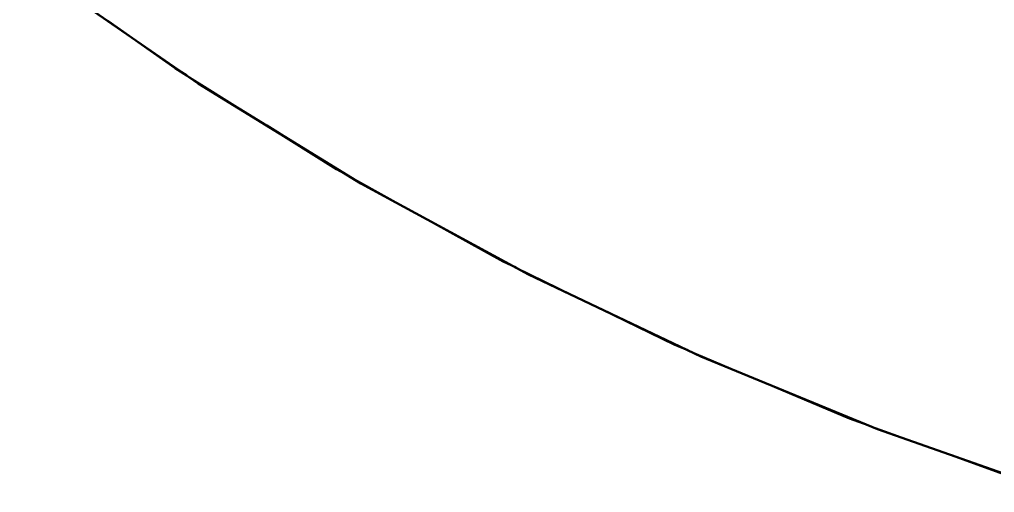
# Model space of a CAD drawing. Header units: millimetres. Extents: x 0 to 420, y 0 to 297.
# Drawn here: x 183.59 to 191.23, y 217.34 to 221.05 of the extents above; entities that cross this region are included whole.
import ezdxf

# ---------------------------------------------------------------- set-up
doc = ezdxf.new("R2010")
doc.units = ezdxf.units.MM
doc.linetypes.add('DASHED', pattern=[1.524, 1.27, -0.254])
doc.layers.add('HIDDEN', color=8, linetype='DASHED', lineweight=25)
doc.layers.add('VISIBLE', color=7, linetype='CONTINUOUS', lineweight=50)

msp = doc.modelspace()

# ---------------------------------------------------------------- linework, layer by layer
at = {"layer": 'HIDDEN'}
for points in [[(184.81485, 220.66721), (183.59496, 221.52407)], [(184.81485, 220.66721), (183.59496, 221.52407)], [(184.2859, 221.03875), (183.68168, 221.46316)], [(186.0786, 219.87649), (184.81485, 220.66721)], [(186.0786, 219.87649), (184.81485, 220.66721)], [(185.53268, 220.21806), (184.90659, 220.60981)], [(187.38266, 219.15414), (186.0786, 219.87649)], [(187.38266, 219.15414), (186.0786, 219.87649)], [(186.82143, 219.46502), (186.17525, 219.82295)], [(188.72331, 218.50223), (187.38266, 219.15414)], [(188.72331, 218.50223), (187.38266, 219.15414)], [(188.14849, 218.78174), (187.48404, 219.10484)], [(190.09675, 217.92259), (188.72331, 218.50223)], [(190.09675, 217.92259), (188.72331, 218.50223)], [(189.51008, 218.17018), (188.82925, 218.45751)], [(191.4991, 217.41687), (190.09675, 217.92259)], [(191.4991, 217.41687), (190.09675, 217.92259)], [(190.90233, 217.63208), (190.20705, 217.88281)]]:
    msp.add_lwpolyline(points, dxfattribs=at)
at = {"layer": 'VISIBLE'}
for points in [[(184.99531, 220.54849), (183.76522, 221.39858)], [(184.81485, 220.66721), (184.2859, 221.03875)], [(184.90659, 220.60981), (184.81485, 220.66721)], [(186.26903, 219.76529), (184.99531, 220.54849)], [(186.0786, 219.87649), (185.53268, 220.21806)], [(186.17525, 219.82295), (186.0786, 219.87649)], [(187.58274, 219.05119), (186.26903, 219.76529)], [(187.38266, 219.15414), (186.82143, 219.46502)], [(187.48404, 219.10484), (187.38266, 219.15414)], [(188.9327, 218.40825), (187.58274, 219.05119)], [(188.72331, 218.50223), (188.14849, 218.78174)], [(188.82925, 218.45751), (188.72331, 218.50223)], [(190.31505, 217.83828), (188.9327, 218.40825)], [(190.09675, 217.92259), (189.51008, 218.17018)], [(190.20705, 217.88281), (190.09675, 217.92259)], [(191.72586, 217.34292), (190.31505, 217.83828)], [(191.4991, 217.41687), (190.90233, 217.63208)]]:
    msp.add_lwpolyline(points, dxfattribs=at)

doc.saveas('drawing.dxf')
